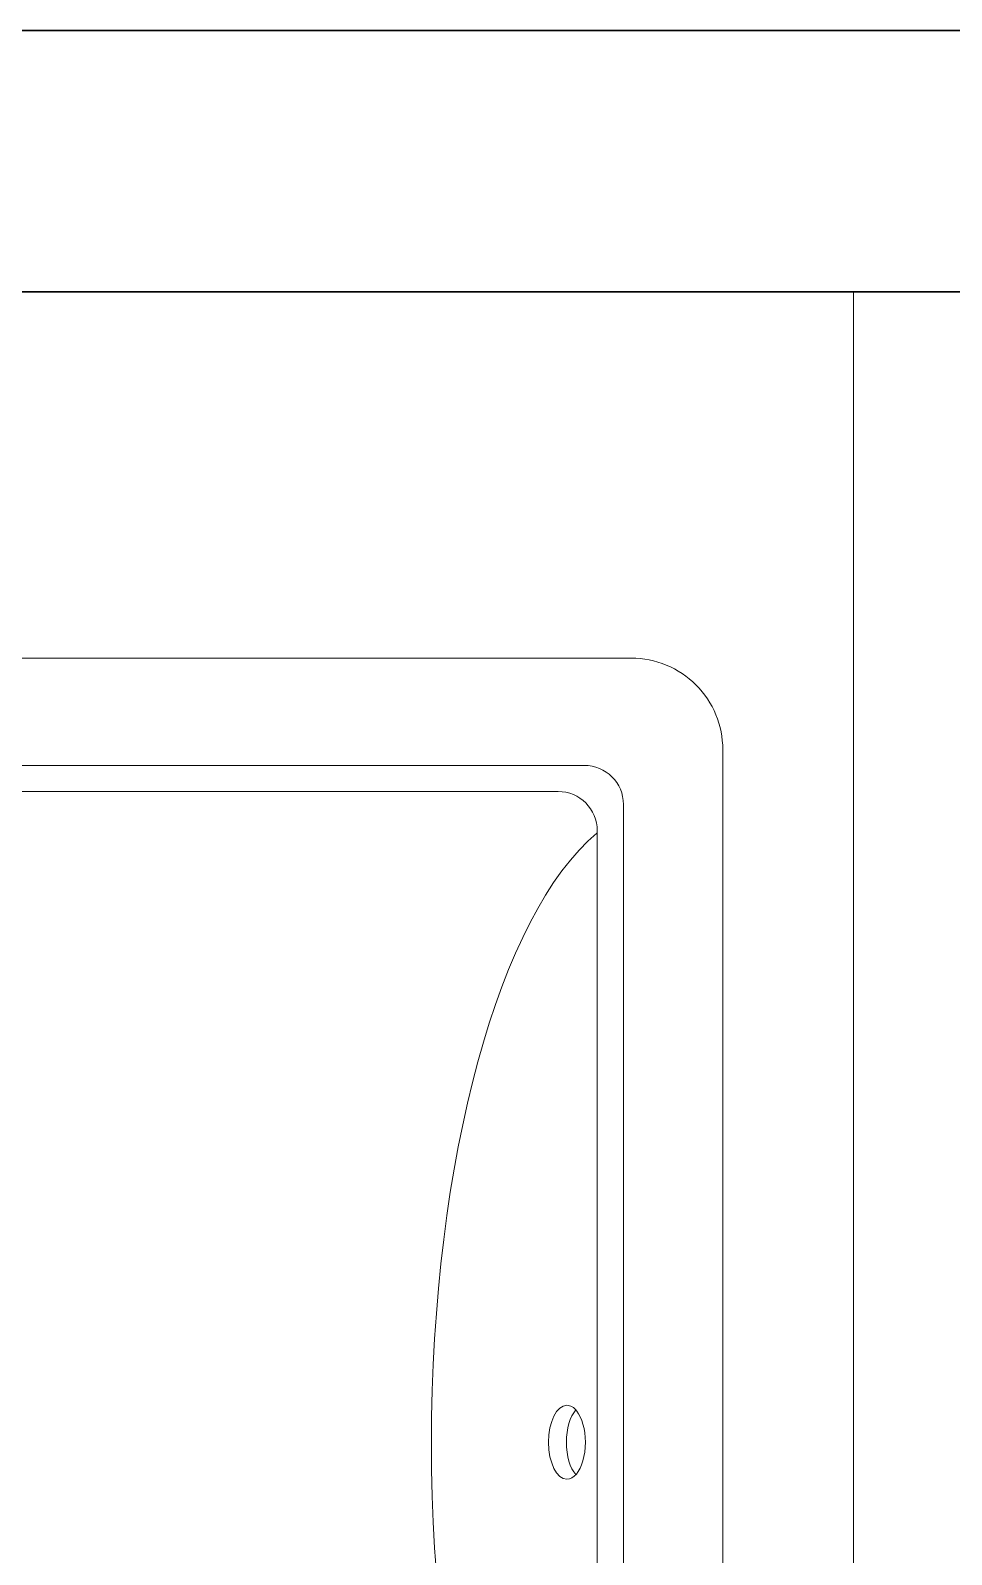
# Model space of a CAD drawing. Header units: inches. Extents: x 32 to 51.7, y 18.3 to 41.9.
# Drawn here: x 35.608 to 35.961, y 28.713 to 29.296 of the extents above; entities that cross this region are included whole.
import ezdxf

# ---------------------------------------------------------------- set-up
doc = ezdxf.new("R2010")
doc.units = ezdxf.units.IN
doc.header["$MEASUREMENT"] = 0
doc.layers.add('FURNITURE F 1 100', color=253, linetype='Continuous', lineweight=13)
doc.layers.add('WALL 1 100', color=250, linetype='Continuous', lineweight=30)

msp = doc.modelspace()

# ---------------------------------------------------------------- linework, layer by layer
at = {"layer": 'FURNITURE F 1 100'}
for p, q in [((35.92313, 29.19588), (35.92313, 27.4352)), ((35.82013, 29.01471), (35.50413, 29.01471)), ((35.81013, 29.00471), (35.51413, 29.00471)), ((35.83513, 28.51171), (35.83513, 28.99971)), ((35.82513, 28.52171), (35.82513, 28.98971))]:
    msp.add_line(p, q, dxfattribs=at)
msp.add_lwpolyline([(35.45113, 29.02071), (35.45113, 28.49071, 0.414214), (35.48613, 28.45571), (35.83813, 28.45571, 0.414214), (35.87313, 28.49071), (35.87313, 29.02071, 0.414214), (35.83813, 29.05571), (35.48613, 29.05571, 0.414214), (35.45113, 29.02071)], format="xyb", dxfattribs=at)
for centre in [(35.82013, 28.99971), (35.81013, 28.98971)]:
    msp.add_arc(centre, 0.015, 0, 90, dxfattribs=at)
for points in [[(35.76169, 28.75532), (35.76177, 28.86395), (35.78783, 28.95792), (35.82497, 28.98879)], [(35.82513, 28.52171), (35.7879, 28.55246), (35.76177, 28.64654), (35.76169, 28.75532)]]:
    msp.add_open_spline(points, degree=3, dxfattribs=at)
for points, knots in [([(35.81713, 28.74357), (35.81607, 28.74229), (35.81484, 28.74156), (35.81352, 28.74156), (35.80964, 28.74156), (35.80648, 28.7479), (35.80648, 28.75571), (35.80648, 28.76352), (35.80964, 28.76986), (35.81352, 28.76986), (35.8149, 28.76986), (35.8162, 28.76905), (35.81729, 28.76767)], [0, 0, 0, 0, 1, 1, 1, 2, 2, 2, 3, 3, 3, 4, 4, 4, 4]), ([(35.81694, 28.74334), (35.8147, 28.74583), (35.81332, 28.75057), (35.81332, 28.75571), (35.81332, 28.76085), (35.8147, 28.76558), (35.81694, 28.76808)], [0, 0, 0, 0, 1, 1, 1, 2, 2, 2, 2]), ([(35.81713, 28.74357), (35.81919, 28.74604), (35.82057, 28.75055), (35.82057, 28.75571), (35.82057, 28.76074), (35.81925, 28.76516), (35.81729, 28.76767)], [0, 0, 0, 0, 1, 1, 1, 2, 2, 2, 2])]:
    msp.add_open_spline(points, degree=3, knots=knots, dxfattribs=at)
at = {"layer": 'WALL 1 100'}
for p, q in [((37.57311, 29.29587), (35.22313, 29.29588)), ((37.57311, 29.19587), (35.32313, 29.19588))]:
    msp.add_line(p, q, dxfattribs=at)

doc.saveas('drawing.dxf')
